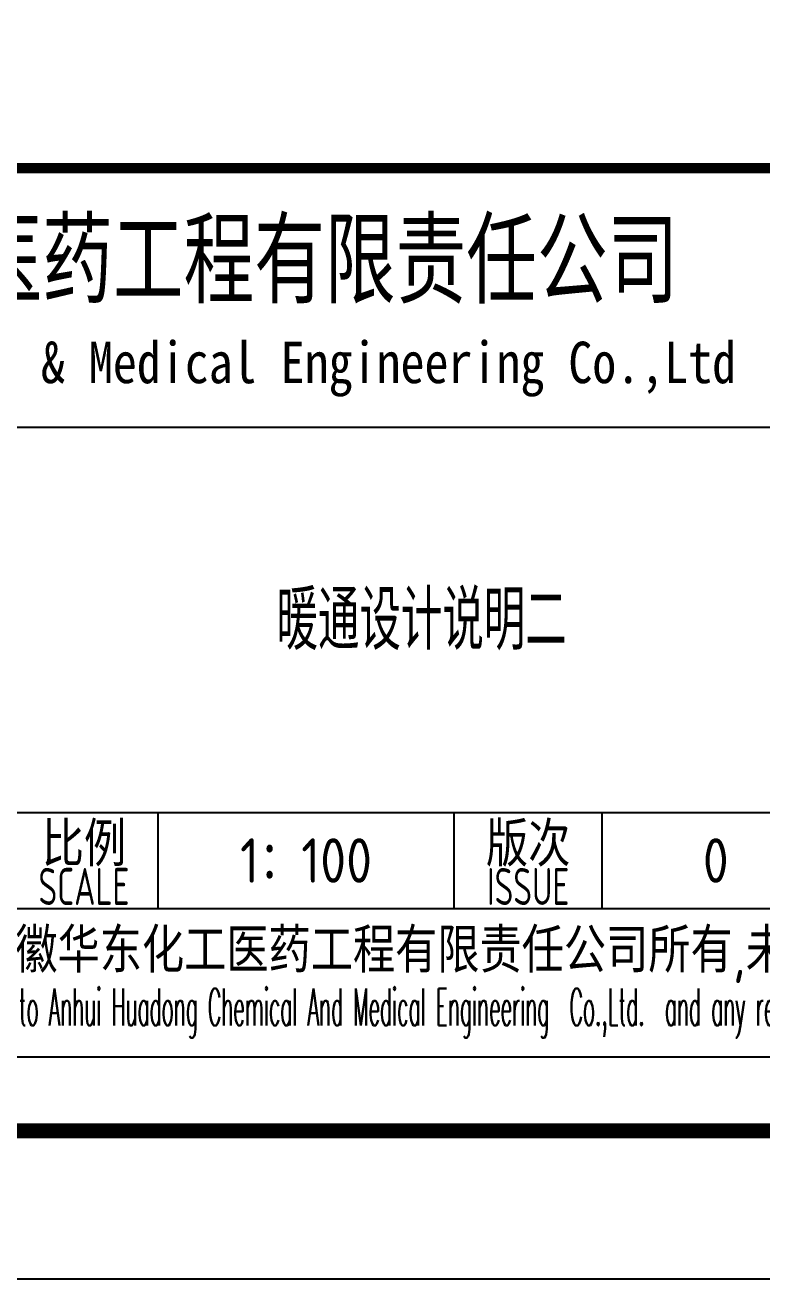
# Model space of a CAD drawing. Extents: x 5109802 to 7068445, y -422737 to 2032183.
# Drawn here: x 5155309 to 5160286, y -363277 to -354811 of the extents above; entities that cross this region are included whole.
import ezdxf
from ezdxf.enums import TextEntityAlignment as Align

# ---------------------------------------------------------------- set-up
doc = ezdxf.new("R2010")
doc.units = 0
doc.header["$LTSCALE"] = 1000
doc.header["$MEASUREMENT"] = 0
doc.layers.get('0').update_dxf_attribs({"linetype": 'CONTINUOUS'})
doc.layers.add('DIM_SYMB', color=3, linetype='CONTINUOUS')
doc.layers.add('TH_TITLE', color=7, linetype='CONTINUOUS')
doc.styles.add('AHD_TQ', font='sceie.shx', dxfattribs={"bigfont": 'sceic.shx'})
doc.styles.add('AHD_TQ_S', font='')
doc.styles.add('ECEC_TQ', font='txt_l.shx', dxfattribs={"bigfont": 'hztxt_l.shx'})
doc.styles.add('TSSD_Rein', font='Tssdeng.shx', dxfattribs={"width": 0.7, "bigfont": 'hztxt.shx'})
doc.styles.get('AHD_TQ_S').set_extended_font_data('SimSun')

msp = doc.modelspace()

# ---------------------------------------------------------------- linework, layer by layer
for p, q in [((5149707.2, -357527.1), (5160707.2, -357527.1)), ((5155207.2, -360127.1), (5167707.2, -360127.1)), ((5156207.2, -360777.1), (5156207.2, -360127.1)), ((5158207.2, -360777.1), (5158207.2, -360127.1)), ((5159207.2, -360777.1), (5159207.2, -360127.1)), ((5149707.2, -360777.1), (5167707.2, -360777.1)), ((5149707.2, -361777.1), (5167707.2, -361777.1))]:
    msp.add_line(p, q)
at = {"const_width": 70}
msp.add_lwpolyline([(5167707.2, -355777.1), (5149707.2, -355777.1)], dxfattribs=at)
at = {"layer": 'TH_TITLE'}
msp.add_lwpolyline([(5109807.2, -363277.1), (5169207.2, -363277.1), (5169207.2, -321277.1), (5109807.2, -321277.1)], close=True, dxfattribs=at)
at = {"layer": 'TH_TITLE', "const_width": 100}
msp.add_lwpolyline([(5112307.2, -362277.1), (5168207.2, -362277.1), (5168207.2, -322277.1), (5112307.2, -322277.1)], close=True, dxfattribs=at)

# ---------------------------------------------------------------- texts
for s, height, style, width, p in [('安徽华东化工医药工程有限责任公司', 500, 'AHD_TQ_S', 0.7, (5155902.1, -356377.1)), ('Anhui Huadong Chemical & Medical Engineering Co.,Ltd', 280, 'AHD_TQ_S', 0.85, (5155902.1, -357127.1)), ('SCALE', 250, 'AHD_TQ', 0.75, (5155707.2, -360627.1)), ('ISSUE', 250, 'AHD_TQ', 0.75, (5158707.2, -360627.1)), ('The proprietary right of this document belongs to Anhui Huadong Chemical And Medical Engineering  Co.,Ltd.  and any replication or transfer to the 3rd. side is forbidden without its permission. ', 250, 'ECEC_TQ', 0.4, (5158707.2, -361477.1))]:
    msp.add_text(s, height=height, dxfattribs=dict(style=style, width=width)).set_placement(p, align=Align.MIDDLE)
at = {"style": 'AHD_TQ'}
for s, p in [('比例', (5155707.2, -360327.1)), ('版次', (5158707.2, -360327.1)), ('本文件专有权属安徽华东化工医药工程有限责任公司所有,未经许可不得复制或转让给第三方', (5158707.2, -361077.1))]:
    msp.add_text(s, height=300, dxfattribs=at).set_placement(p, align=Align.MIDDLE)
at = {"lineweight": -3, "style": 'AHD_TQ'}
for tag, text, p in [('1：100', '1:100', (5157207.2, -360452.1)), ('0', '0', (5159974.1, -360452.1))]:
    msp.add_attdef(tag, text=text, height=300, dxfattribs=at).set_placement(p, align=Align.MIDDLE)
at = {"style": 'AHD_TQ'}
msp.add_attdef('0', text='0', height=300, dxfattribs=at).set_placement((5159974.1, -360452.1), align=Align.MIDDLE)
at = {"layer": 'DIM_SYMB', "color": 7, "linetype": 'ByBlock', "style": 'TSSD_Rein', "width": 0.7}
msp.add_text('暖通设计说明二', height=400, dxfattribs=at).set_placement((5157007.7, -359029.2))

doc.saveas('drawing.dxf')
